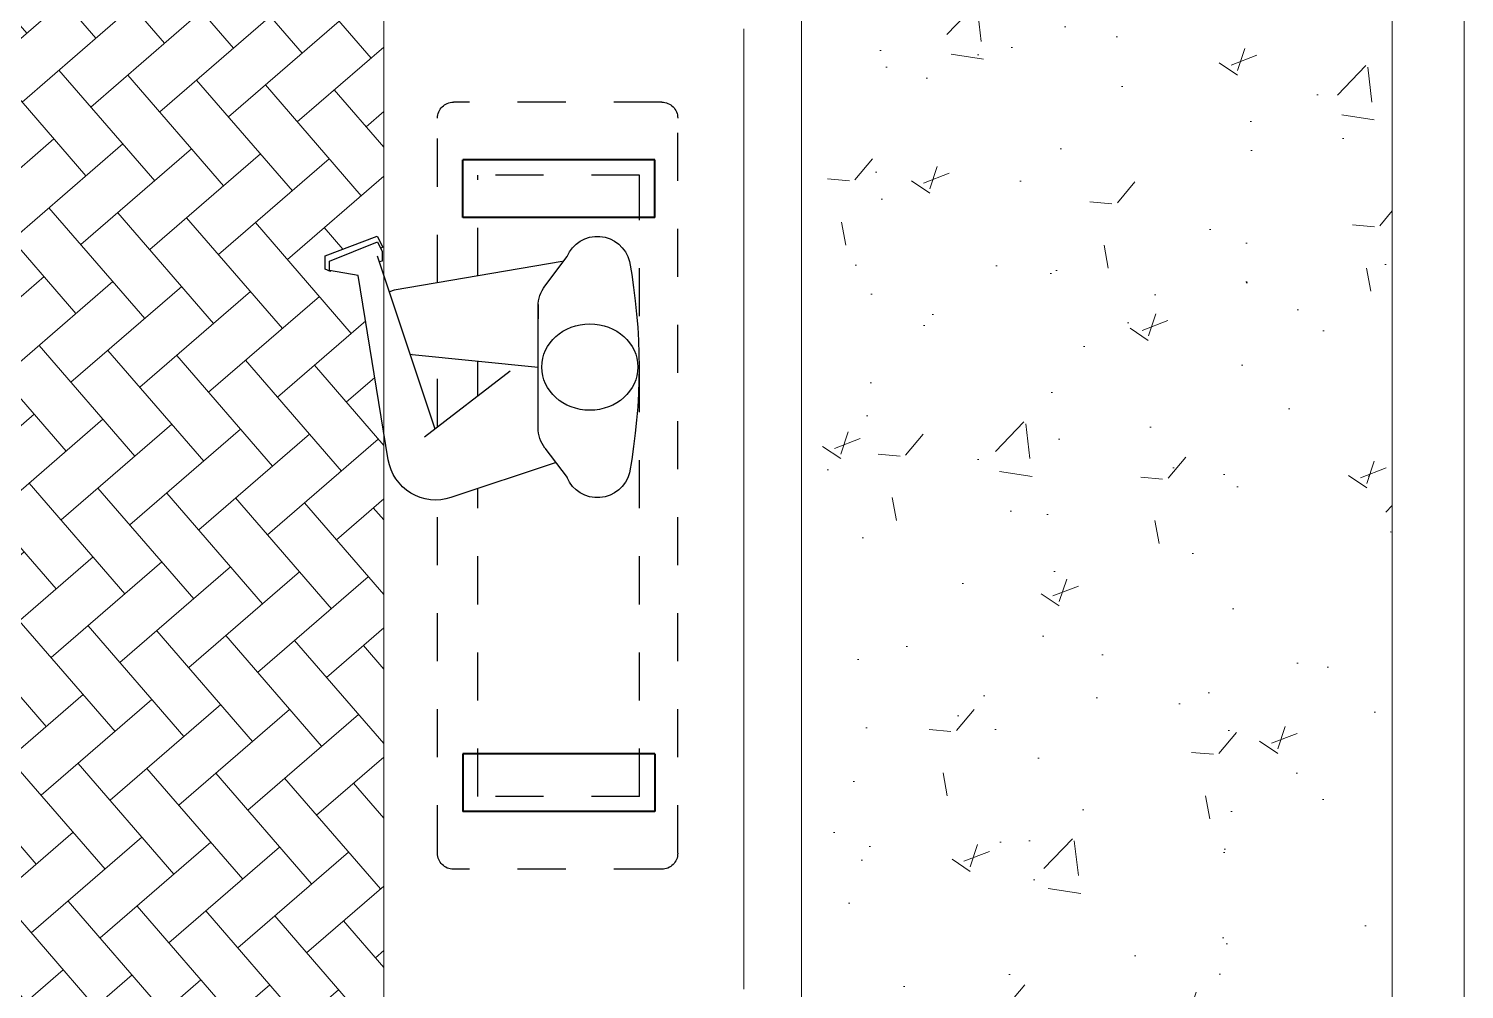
# Model space of a CAD drawing. Header units: metres. Extents: x 12093 to 20303, y 514 to 1412.
# Drawn here: x 19839.371 to 19842.36, y 806.854 to 808.854 of the extents above; entities that cross this region are included whole.
import ezdxf

# ---------------------------------------------------------------- set-up
doc = ezdxf.new("R2010")
doc.units = ezdxf.units.M
doc.linetypes.add('DASHED2', pattern=[9.525, 6.35, -3.175])
doc.layers.get('0').update_dxf_attribs({"lineweight": 13})
doc.layers.add('2', color=2, linetype='Continuous')
doc.layers.add('Proyecciones', color=52, linetype='DASHED2')
for name, color, linetype, lineweight in [('grass', 64, 'Continuous', 13), ('JARDINERA', 132, 'Continuous', 40), ('MANZANAS-ORIGINALES', 147, 'Continuous', 9), ('piso verma', 25, 'Continuous', 20), ('text.-piso', 35, 'Continuous', 5)]:
    doc.layers.add(name, color=color, linetype=linetype, lineweight=lineweight)

# ---------------------------------------------------------------- blocks, each defined once
blk = doc.blocks.new('ELLIPSE')
blk.add_circle((0.5, 0.5), 0.5)
blk = doc.blocks.new('ytytyu')
at = {"layer": '2'}
for p, q in [((19839.3505, 759.4545), (19839.3392, 759.4316)), ((19839.3501, 759.443), (19839.3401, 759.423)), ((19839.4501, 759.403), (19839.3501, 759.443)), ((19839.4592, 759.4135), (19839.3505, 759.4545)), ((19839.2301, 759.053), (19839.3501, 759.413)), ((19839.3392, 759.4316), (19839.3433, 759.4295)), ((19839.3401, 759.423), (19839.3401, 759.403)), ((19839.4592, 759.3858), (19839.4592, 759.4135)), ((19839.0015, 759.3509), (19838.9555, 759.4123)), ((19838.9655, 759.4023), (19839.3155, 759.3423)), ((19839.3401, 759.403), (19839.3461, 759.401)), ((19839.3901, 759.373), (19839.4501, 759.383)), ((19839.4479, 759.3814), (19839.4592, 759.3858)), ((19839.4501, 759.383), (19839.4501, 759.403)), ((19839.3276, 758.9894), (19839.3901, 759.373)), ((19839.4479, 759.3814), (19839.4477, 759.3826)), ((19839.3155, 759.3423), (19839.3254, 759.339)), ((19839.0155, 759.3123), (19839.0155, 759.2823)), ((19839.0155, 759.0823), (19839.0155, 759.3089)), ((19839.2781, 759.2085), (19839.0155, 759.1823)), ((19839.2781, 759.2085), (19839.2815, 759.2074)), ((19839.0739, 759.1734), (19839.2525, 759.0363)), ((19839.0155, 759.0523), (19839.0155, 759.0823)), ((19839.0015, 759.0136), (19838.9555, 758.9523)), ((19838.9801, 758.983), (19839.1973, 758.9106))]:
    blk.add_line(p, q, dxfattribs=at)
for centre, radius, start, end in [((19838.8922, 759.3856), 0.0687, 22.8337, 165.9638), ((19840.0255, 759.1823), 1.22, 169.6111, 190.3889), ((19838.9455, 759.3089), 0.07, 0, 36.8699), ((19838.9455, 759.0556), 0.07, 323.1301, 0), ((19839.2289, 759.0054), 0.1, 251.5651, 350.7539), ((19838.8922, 758.9789), 0.0687, 194.0362, 337.1663)]:
    blk.add_arc(centre, radius, start, end, dxfattribs=at)
at = {"layer": 'JARDINERA', "ltscale": 0.01}
for p, q in [((19838.7726, 759.6138), (19839.1726, 759.6138)), ((19838.7726, 759.4938), (19838.7726, 759.6138)), ((19839.1726, 759.4938), (19839.1726, 759.6138)), ((19838.7726, 759.4938), (19839.1726, 759.4938)), ((19838.7726, 758.3766), (19838.7726, 758.2566)), ((19838.7726, 758.3766), (19839.1726, 758.3766)), ((19839.1726, 758.3766), (19839.1726, 758.2566)), ((19838.7726, 758.2566), (19839.1726, 758.2566))]:
    blk.add_line(p, q, dxfattribs=at)
at = {"layer": 'Proyecciones', "ltscale": 0.006}
for p, q in [((19838.7583, 759.7338), (19839.1918, 759.7338)), ((19838.7251, 758.1699), (19838.7251, 759.7005)), ((19839.2251, 759.3578), (19839.2251, 759.7005)), ((19838.8043, 758.2882), (19838.8043, 759.5821)), ((19839.141, 759.3722), (19839.141, 759.5821)), ((19838.8043, 759.1219), (19838.8043, 759.1948)), ((19839.141, 759.1219), (19839.141, 759.1948)), ((19839.2251, 759.0574), (19839.2251, 759.2032)), ((19838.8043, 758.2882), (19838.8043, 758.9293)), ((19839.141, 758.2882), (19839.141, 758.9293)), ((19839.2251, 758.1699), (19839.2251, 758.9055)), ((19838.7583, 758.1366), (19839.1918, 758.1366))]:
    blk.add_line(p, q, dxfattribs=at)
at = {"layer": 'Proyecciones', "ltscale": 0.005}
for p, q in [((19838.8043, 759.5821), (19839.141, 759.5821)), ((19838.8043, 758.2882), (19839.141, 758.2882))]:
    blk.add_line(p, q, dxfattribs=at)
for centre, start, end in [((19838.7583, 759.7005), 90, 180), ((19839.1918, 759.7005), 0, 90), ((19838.7583, 758.1699), 180, 270), ((19839.1918, 758.1699), 270, 0), ((19838.7583, 758.1699), 264.6442, 270)]:
    blk.add_arc(centre, 0.0333, start, end, dxfattribs=at)
at = {"layer": '2', "xscale": 0.180000000000291, "yscale": -0.2000000000000455, "zscale": 0.180000000000291, "rotation": 90}
blk.add_blockref('ELLIPSE', (19838.808, 759.0923), dxfattribs=at)

msp = doc.modelspace()

# ---------------------------------------------------------------- hatches: boundary and pattern name
at = {"layer": 'grass'}
h = msp.add_hatch(dxfattribs=at)
h.set_pattern_fill('AR-CONC', color=256, scale=0.003, style=0)
h.set_pattern_definition([(50, (0, 0), (0.546554007, -0.047817257), [0.05715, -0.62865]), (355, (0, 0), (-0.105728478, 0.573169929), [0.04572, -0.50292]), (100.451, (0.04555, -0.004), (0.440827505, 0.525350063), [0.04857, -0.53427]), (46.1842, (0, 0.1524), (0.813237123, -0.126126984), [0.085725, -0.942975]), (96.6356, (0.0678, 0.1419), (0.712212703, 0.742276668), [0.072855, -0.801405]), (351.184, (0, 0.1524), (0.712213817, 0.742275354), [0.06858, -0.75438]), (21, (0.0762, 0.1143), (0.45484464, -0.306796556), [0.05715, -0.62865]), (326, (0.0762, 0.1143), (0.185406085, 0.552563898), [0.04572, -0.50292]), (71.4514, (0.1141, 0.08873), (0.640249472, 0.245768573), [0.04857, -0.53427]), (37.5, (0, 0), (0.0092658098, 0.2536651166), [0, -0.496824, 0, -0.51054, 0, -0.504825]), (7.5, (0, 0), (0.2004589875, 0.3005417245), [0, -0.291084, 0, -0.485394, 0, -0.192405]), (327.5, (-0.16993, 0), (0.4067717855, -0.017186232), [0, -0.1905, 0, -0.59436, 0, -0.78867]), (317.5, (-0.24613, 0), (0.444387544, 0.076279473), [0, -0.24765, 0, -0.394716, 0, -0.56007])])
h.paths.add_polyline_path([(19838.3397, 811.5379), (19836.5097, 811.5379), (19836.5097, 809.5185), (19838.3397, 809.3931)])
h.paths.add_polyline_path([(19842.2097, 811.5379), (19840.3797, 811.5379), (19840.3797, 809.2532), (19842.2097, 809.1278)])
h.paths.add_polyline_path([(19840.9797, 806.8369), (19842.2097, 806.7433), (19842.2097, 809.1278), (19840.3797, 809.2532), (19840.3797, 809.1068), (19840.9797, 808.9461)])
h.paths.add_polyline_path([(19836.5097, 807.177), (19837.7397, 807.0834), (19837.7397, 808.9461), (19838.3397, 809.1068), (19838.3397, 809.3931), (19836.5097, 809.5185)])
h.paths.add_polyline_path([(19836.5097, 807.177), (19836.5097, 804.5833), (19838.3397, 804.454), (19838.3397, 806.6011), (19837.7397, 806.7619), (19837.7397, 807.0834)])
h.paths.add_polyline_path([(19840.3797, 804.3099), (19842.2097, 804.1806), (19842.2097, 806.7433), (19840.9797, 806.8369), (19840.9797, 806.7619), (19840.3797, 806.6011)])
at = {"layer": 'text.-piso', "ltscale": 5}
h = msp.add_hatch(dxfattribs=at)
h.set_pattern_fill('AR-HBONE', color=256, scale=0.001, angle=85.8762252, style=0)
h.paths.add_polyline_path([(19838.7203, 814.4635), (19838.7201, 814.4647), (19838.6625, 814.4551), (19838.6097, 814.1304), (19838.6097, 813.7375), (19840.1097, 813.7375), (19840.1097, 814.1304), (19840.0568, 814.4551), (19839.9992, 814.4647), (19839.9968, 814.4503), (19839.9968, 814.4644), (19839.9515, 814.4821), (19840.1097, 814.5417), (19840.1097, 816.1507), (19838.6097, 816.1743), (19838.6097, 814.5417), (19838.7678, 814.4821)])
h.paths.add_polyline_path([(19840.1097, 811.5379), (19840.1097, 813.7375), (19838.6097, 813.7375), (19838.6097, 811.5379)])
h.paths.add_polyline_path([(19840.1097, 809.2717), (19840.1097, 811.5379), (19838.6097, 811.5379), (19838.6097, 809.3746)])
h.paths.add_polyline_path([(19840.1097, 806.9031), (19840.1097, 808.0155), (19840.0568, 808.3403), (19839.9992, 808.3499), (19839.9968, 808.3355), (19839.9968, 808.3496), (19839.9515, 808.3672), (19840.1097, 808.4268), (19840.1097, 809.2717), (19838.6097, 809.3746), (19838.6097, 808.4268), (19838.7678, 808.3672), (19838.7203, 808.3487), (19838.7201, 808.3499), (19838.6625, 808.3403), (19838.6097, 808.0155), (19838.6097, 807.0172)])
h.paths.add_polyline_path([(19838.6097, 804.4349), (19840.1097, 804.3289), (19840.1097, 806.9031), (19838.6097, 807.0172)])

# ---------------------------------------------------------------- linework, layer by layer
at = {"layer": 'MANZANAS-ORIGINALES'}
for p, q in [((19842.3597, 755.2304), (19842.3597, 829.9033)), ((19840.1097, 756.0804), (19840.1097, 829.0533)), ((19842.2097, 756.3504), (19842.2097, 828.7833)), ((19840.9797, 806.7619), (19840.9797, 808.9461)), ((19840.8597, 806.854), (19840.8597, 808.854))]:
    msp.add_line(p, q, dxfattribs=at)

# ---------------------------------------------------------------- block references
at = {"layer": 'piso verma', "lineweight": 20, "xscale": -1}
msp.add_blockref('ytytyu', (39679.4469, 48.9673), dxfattribs=at)

doc.saveas('drawing.dxf')
